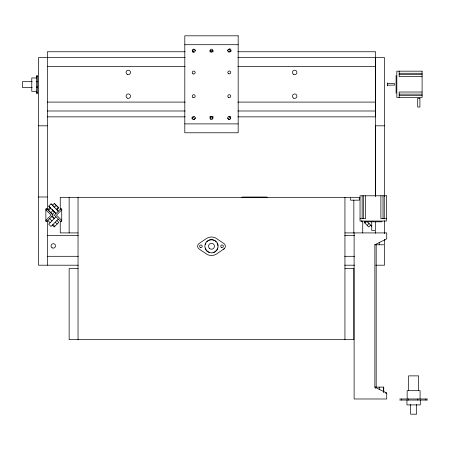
<?xml version="1.0" encoding="UTF-8"?>
<svg xmlns="http://www.w3.org/2000/svg" width="450" height="450" viewBox="0 0 450 450"><rect width="100%" height="100%" fill="white"/><g stroke="black" fill="none" stroke-linecap="round" stroke-linejoin="round"><path stroke-width="0.67" d="M375.637 196.251L375.637 57.611M192.021 117.501L192.021 118.744L194.057 116.893M192.757 52.037L192.763 50.164L194.04 52.329M230.226 116.567L230.22 118.434L228.943 116.274M230.957 51.722L230.963 49.854L228.926 51.705M55.929 216.9L48.667 224.162L50.974 226.468L58.236 219.206M365.158 221.468L364.23 222.39L368.826 226.98L370.676 225.135M364.888 223.048L366.277 221.659M367.183 225.343L369.034 223.493M55.131 212.653L55.873 213.412L48.758 206.139L51.086 203.856L52.419 205.211M48.758 206.139L50.091 207.495L47.79 209.683L50.754 212.715L52.324 214.318L54.591 212.102M58.686 207.883L54.36 203.468L52.492 205.296L56.818 209.711L58.686 207.883L56.835 205.982M48.488 210.398L50.749 208.181L50.057 207.467M50.754 212.715L53.016 210.499M56.509 209.402L58.376 207.574M224.387 248.608L216.551 254.002A9.253 9.253 0 0 1 207.309 254.514L199.266 249.137A3.319 3.319 0 0 1 199.266 243.382L206.415 238.517A9.253 9.253 0 0 1 215.657 237.999L223.701 243.382A3.319 3.319 0 0 1 224.387 248.608L223.504 249.216M184.804 44.713L238.179 44.713M210.088 50.569L212.895 50.569M185.13 51.756L47.346 51.756L47.346 208.856L45.866 208.856L45.866 221.49L47.346 221.49L47.346 265.202M209.734 51.756L213.249 51.756M237.853 51.756L375.637 51.756L375.637 110.992L237.853 110.992M185.13 57.611L38.453 57.611L38.453 265.202L78.278 265.202M237.853 57.611L384.531 57.611L384.531 196.296M47.346 66.504L185.13 66.504M237.853 66.504L375.637 66.504M399.167 73.277L422.1 73.277M399.167 74.537L422.1 74.537M36.636 76.376L37.699 76.376M422.1 76.652L399.167 76.652L399.167 71.168M36.636 77.974L31.776 77.974L31.776 91.299L36.636 91.299M32.181 81.675L22.5 81.675L22.5 87.593L32.181 87.593M36.636 81.759L37.699 81.759M387.495 83.531L394.509 83.531L394.509 85.134L387.495 85.134M36.636 86.985L37.699 86.985M36.636 87.593L37.699 87.593M422.1 92.014L399.167 92.014L399.167 97.498M36.636 92.379L37.699 92.379M399.167 94.129L422.1 94.129M399.167 95.389L422.1 95.389M47.346 102.094L185.13 102.094M237.853 102.094L375.637 102.094M47.346 110.992L185.13 110.992M47.346 116.848L185.13 116.848M209.734 116.848L213.249 116.848M237.853 116.848L375.637 116.848L375.637 111.257M210.088 118.035L212.895 118.035M184.804 123.891L238.179 123.891M38.453 125.82L47.346 125.82M384.531 125.82L375.637 125.82L375.637 196.296M38.453 196.993L47.346 196.993M360 197.325L60.249 197.325L60.249 208.811L61.729 208.811L61.729 221.434L60.249 221.434L60.249 232.914L78.041 232.914M360.039 218.711L365.524 218.711L365.524 195.784M386.376 218.711L380.886 218.711L380.886 195.784M361.254 221.434L362.734 221.428L362.734 232.914M364.309 221.799L382.106 221.799M374.692 230.389L371.723 230.389L371.723 221.799M344.942 232.914L386.73 232.914L386.73 238.843L374.867 244.778L374.867 387.124L386.73 393.053L386.73 398.987L354.111 398.987L354.111 232.914M47.346 235.547L78.278 235.547M344.706 235.547L354.544 235.547M374.619 244.778L383.715 244.778M47.346 256.303L78.278 256.303M344.706 256.303L354.544 256.303M344.706 265.202L354.544 265.202M375.637 265.202L384.531 265.202L384.531 239.451M78.041 268.498L69.142 268.498L69.142 339.671L353.841 339.671L353.841 268.498L344.942 268.498M374.619 387.124L383.715 387.124L383.715 392.394L383.681 387.124M385.341 393.053L386.73 393.053M399.741 398.987L427.5 398.987M399.741 400.05L427.5 400.05M367.194 221.659L371.886 226.344M361.603 220.736L362.301 221.434M56.902 220.539L58.753 222.39L54.157 226.98L52.307 225.135M52.251 216.101L54.489 218.34M51.885 216.461L54.129 218.7M55.26 222.182L57.111 224.032M49.697 218.655L51.936 220.894M52.965 224.477L54.816 226.328M47.869 220.483L50.108 222.722M56.087 208.974L58.219 211.151L56.79 209.678M54.557 212.074L51.913 209.379M54.36 203.468L56.216 205.363L54.343 207.191L51.086 203.856M425.841 398.987L425.841 400.05M420.283 400.05L420.283 404.91L406.957 404.91L406.957 400.05M420.086 398.987L420.086 390.679L407.154 390.679L407.154 398.987M418.646 390.679L418.646 375.874L408.6 375.874L408.6 390.679M417.791 398.987L417.791 400.05M416.576 404.505L416.576 414.186L410.664 414.186L410.664 404.505M408.555 398.987L408.555 400.05M401.406 398.987L401.406 400.05M396.084 75.437L396.084 93.229M387.495 82.851L387.495 85.815M384.531 220.657L384.531 233.64M384.261 195.784L384.261 218.711M383.001 195.784L383.001 218.711M379.266 242.139L379.266 244.778M379.266 387.124L379.266 389.756M376.189 244.451L376.189 387.444M375.637 221.49L375.637 233.286M375.609 387.124L375.609 388.44M363.414 195.784L363.414 218.711M362.154 195.784L362.154 218.711M359.291 197.977L359.291 200.171L350.516 200.171L350.516 197.977M353.841 200.115L353.841 232.914M344.942 197.325L344.942 339.671M78.041 197.325L78.041 339.671M69.142 197.325L69.142 232.914M37.699 75.397L37.699 93.87M36.636 75.397L36.636 93.87M267.587 197.713A1.316 1.316 0 0 0 266.445 197.055L242.747 197.055A1.316 1.316 0 0 0 241.605 197.713M229.213 119.469A5.136 3.589 0.1 0 1 227.554 118.013M195.519 117.9A5.136 3.589 0.1 0 1 193.944 119.391M193.77 49.134A5.136 3.589 0.1 0 1 195.429 50.586M227.464 50.698A5.136 3.589 0.1 0 1 230.186 48.724M217.727 247.933A6.463 6.463 0 0 1 213.159 252.501M209.812 252.501A6.463 6.463 0 0 1 205.239 247.933M205.239 244.586A6.463 6.463 0 0 1 205.886 243.023M206.91 241.684A6.463 6.463 0 0 1 209.273 240.182M209.812 240.013A6.463 6.463 0 0 1 213.159 240.013M213.694 240.182A6.463 6.463 0 0 1 216.056 241.684M217.08 243.023A6.463 6.463 0 0 1 217.924 245.694M46.913 208.856L45.866 209.903L51.109 215.145L45.866 220.388L46.913 221.434L53.207 215.145L46.913 208.856M60.682 208.856L54.388 215.145L60.682 221.434L61.729 220.388L56.486 215.145L61.729 209.903L60.682 208.856M238.179 35.814L184.804 35.814L184.804 132.784L238.179 132.784L238.179 35.814M422.1 71.168L396.832 71.168L396.832 97.498L422.1 97.498L422.1 71.168M419.906 98.246L417.707 98.246L417.707 107.027L419.906 107.027L419.906 98.246M386.376 195.784L360.039 195.784L360.039 221.051L386.376 221.051L386.376 195.784M210.752 51.924A1.485 1.485 0 0 0 212.974 50.642A1.485 1.485 0 0 0 210.752 49.359A1.485 1.485 0 0 0 210.752 51.924M210.752 119.244A1.485 1.485 0 0 0 212.974 117.956A1.485 1.485 0 0 0 210.752 116.674A1.485 1.485 0 0 0 210.752 119.244M192.954 119.244A1.485 1.485 0 0 0 195.182 117.956A1.485 1.485 0 0 0 192.954 116.674A1.485 1.485 0 0 0 192.954 119.244M228.544 51.924A1.485 1.485 0 0 0 230.766 50.642A1.485 1.485 0 0 0 228.544 49.359A1.485 1.485 0 0 0 228.544 51.924M228.544 119.244A1.485 1.485 0 0 0 230.766 117.956A1.485 1.485 0 0 0 228.544 116.674A1.485 1.485 0 0 0 228.544 119.244M192.954 51.924A1.485 1.485 0 0 0 195.182 50.642A1.485 1.485 0 0 0 192.954 49.359A1.485 1.485 0 0 0 192.954 51.924M192.954 73.834A1.485 1.485 0 0 0 195.182 72.551A1.485 1.485 0 0 0 192.954 71.269A1.485 1.485 0 0 0 192.954 73.834M192.954 97.448A1.485 1.485 0 0 0 195.182 96.165A1.485 1.485 0 0 0 192.954 94.877A1.485 1.485 0 0 0 192.954 97.448M228.544 73.721A1.485 1.485 0 0 0 230.766 72.439A1.485 1.485 0 0 0 228.544 71.156A1.485 1.485 0 0 0 228.544 73.721M228.544 97.448A1.485 1.485 0 0 0 230.766 96.165A1.485 1.485 0 0 0 228.544 94.877A1.485 1.485 0 0 0 228.544 97.448M127.198 74.362A2.222 2.222 0 0 0 130.534 72.439A2.222 2.222 0 0 0 127.198 70.509A2.222 2.222 0 0 0 127.198 74.362M127.198 98.089A2.222 2.222 0 0 0 130.534 96.165A2.222 2.222 0 0 0 127.198 94.236A2.222 2.222 0 0 0 127.198 98.089M293.563 74.362A2.222 2.222 0 0 0 296.899 72.439A2.222 2.222 0 0 0 293.563 70.509A2.222 2.222 0 0 0 293.563 74.362M293.563 98.089A2.222 2.222 0 0 0 296.899 96.165A2.222 2.222 0 0 0 293.563 94.236A2.222 2.222 0 0 0 293.563 98.089M207.096 251.297A6.677 6.677 0 0 0 218.036 247.539A6.677 6.677 0 0 0 209.312 239.94A6.677 6.677 0 0 0 207.096 251.297M209.812 248.704A2.964 2.964 0 0 0 214.442 246.482A2.964 2.964 0 0 0 210.201 243.585A2.964 2.964 0 0 0 209.812 248.704M200.273 247.388A1.305 1.305 0 0 0 202.23 246.257A1.305 1.305 0 0 0 200.273 245.126A1.305 1.305 0 0 0 200.273 247.388M221.389 247.388A1.305 1.305 0 0 0 223.346 246.257A1.305 1.305 0 0 0 221.389 245.126A1.305 1.305 0 0 0 221.389 247.388M52.166 247.849A2.222 2.222 0 0 0 55.502 245.925A2.222 2.222 0 0 0 52.166 243.996A2.222 2.222 0 0 0 52.166 247.849"/></g></svg>
